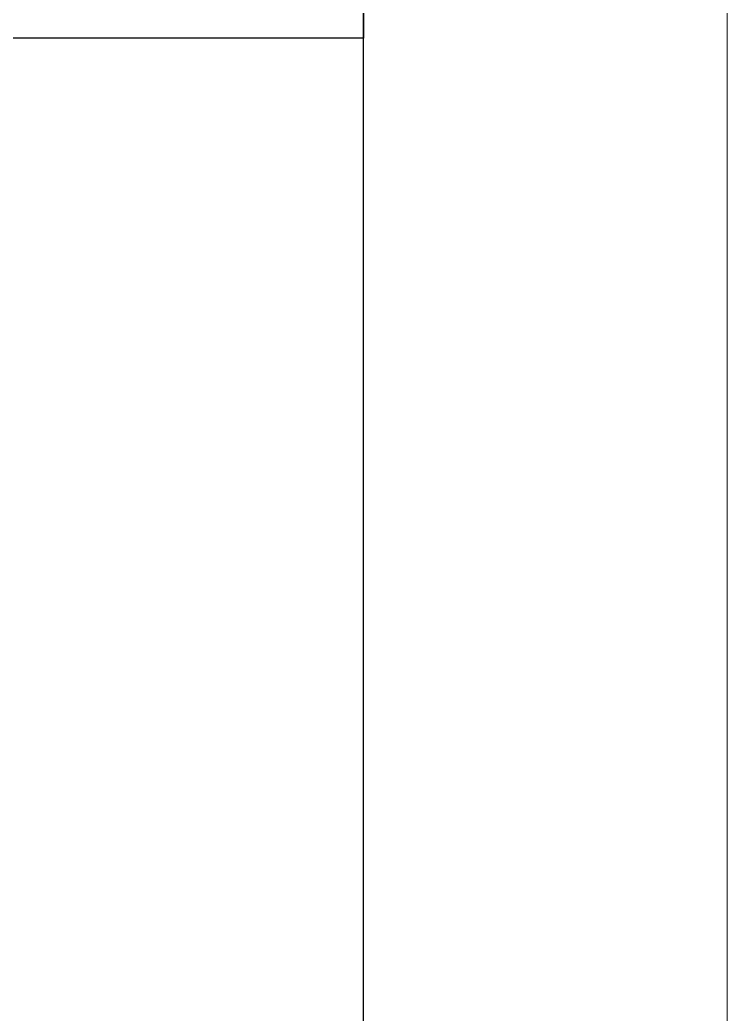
# Model space of a CAD drawing. Header units: millimetres. Extents: x -16811 to 32579, y 147992 to 176118.
# Drawn here: x -7076.7 to -6973.8, y 168434.7 to 168579.2 of the extents above; entities that cross this region are included whole.
import ezdxf

# ---------------------------------------------------------------- set-up
doc = ezdxf.new("R2010")
doc.units = ezdxf.units.MM
doc.header["$MEASUREMENT"] = 0
doc.layers.add('Column[12345]', color=7, linetype='Continuous', lineweight=25)
doc.layers.add('Furniture[12345]', color=7, linetype='Continuous', lineweight=20)
doc.layers.add('Wall[12345]', color=7, linetype='Continuous')

msp = doc.modelspace()

# ---------------------------------------------------------------- linework, layer by layer
at = {"layer": 'Column[12345]'}
msp.add_lwpolyline([(-7276.66, 169376.55), (-7026.66, 169376.55), (-7026.66, 168576.55), (-7276.66, 168576.55)], close=True, dxfattribs=at)
at = {"layer": 'Furniture[12345]'}
msp.add_line((-6973.77, 169826.6), (-6973.77, 168026.6), dxfattribs=at)
at = {"layer": 'Furniture[12345]', "color": 7}
msp.add_lwpolyline([(-6973.77, 169926.6), (-7026.67, 169926.6), (-7026.67, 167926.6), (-6973.77, 167926.6)], close=True, dxfattribs=at)
at = {"layer": 'Wall[12345]'}
for p, q in [((-7026.67, 166616.6), (-7026.67, 170276.6)), ((-7026.67, 167528.6), (-7026.67, 168576.6)), ((-7026.67, 167586.6), (-7026.67, 168576.6))]:
    msp.add_line(p, q, dxfattribs=at)

doc.saveas('drawing.dxf')
